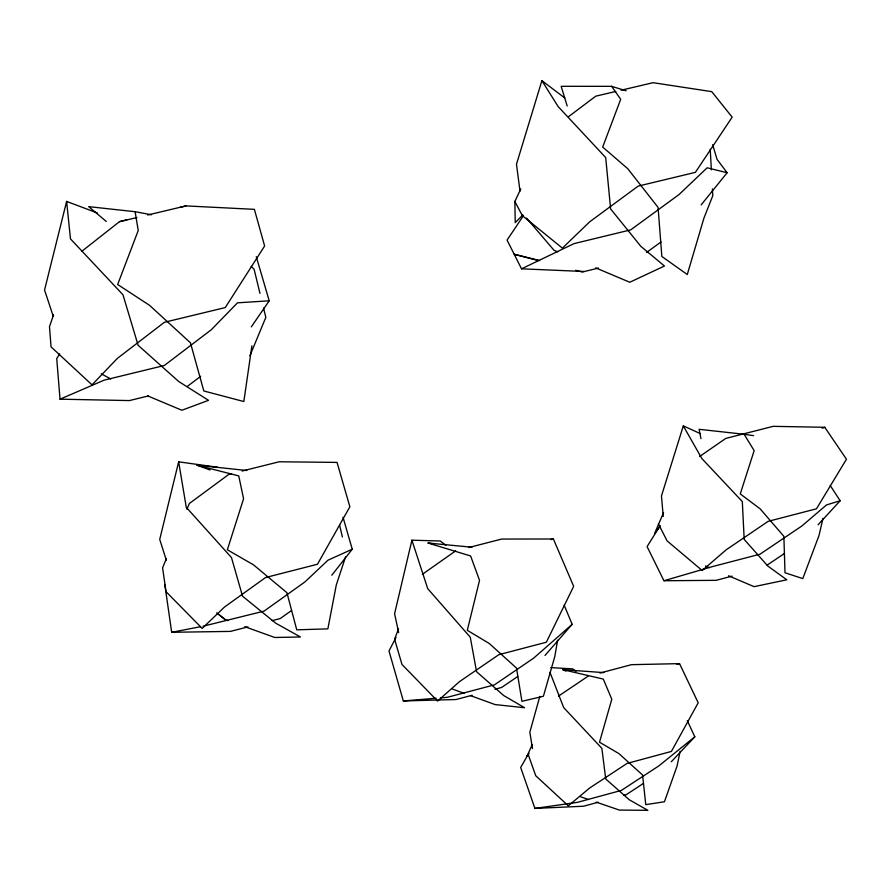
<?xml version="1.0" encoding="UTF-8"?>
<svg xmlns="http://www.w3.org/2000/svg" width="891" height="891" viewBox="0 0 891 891"><rect width="100%" height="100%" fill="white"/><g stroke="black" fill="none" stroke-linecap="round" stroke-linejoin="round"><path stroke-width="1.34" d="M251.897 345.842L243.844 401.54L203.827 390.982L190.451 342.823L149.577 305.346L117.657 284.507L138.239 230.513L135.109 211.713L88.699 206.634L106.274 221.469M557.621 640.183L554.792 656.578L543.399 696.25L521.926 701.317L516.502 668.061L489.27 643.514L467.307 630.293L479.525 580.364L470.626 555.973L428.048 543.042L472.03 547.23M680.089 751.369L677.082 765.97L664.452 801.755L645.763 804.651L642.589 775.025L618.933 753.608L599.52 742.214L611.794 699.212L603.296 679.087L562.9 669.676L565.997 671.146M822.994 518.362L818.985 535.569L802.791 578.604L785.004 572.768L783.868 536.337L760.201 508.884L740.265 493.926L754.154 450.634L744.13 434.262L699.09 429.306L700.961 438.662M445.801 545.181L440.243 540.993L411.909 540.202L394.59 613.743L398.667 632.588M217.66 467.263L178.645 461.828L159.734 539.4L166.305 560.149M97.442 213.016L66.613 201.422L44.55 290.043L53.293 316.394M539.823 696.372L529.833 732.224L532.484 748.618M564.816 97.977L541.895 80.669L516.479 164.222L519.999 191.108M700.248 433.583L683.308 425.887L661.467 495.931L663.227 516.435M345.574 556.853L336.308 584.908L327.866 628.857L296.759 629.826L286.913 592.693L253.556 564.883L227.35 549.78L243.577 498.76L238.743 475.894L197.056 465.225L246.785 470.493M53.56 314.824L49.484 326.674L51.054 346.877L92.018 384.856L117.367 358.371L164.412 322.275L225.256 307.573L264.627 245.994L254.381 209.34L185.963 205.899L147.706 215.009M468.811 547.508L501.7 539.055L553.389 538.999L573.67 586.323L546.361 642.211L498.804 654.707L459.522 681.604L437.57 701.061L401.986 664.463L394.602 639.248L398.489 628.935M663.561 512.648L654.74 533.119L659.897 526.659M166.294 558.835L162.585 567.834L166.016 591.657L202.168 628.4L224.543 607.005L265.54 577.535L317.474 564.248L349.862 506.79L337.043 462.407L279.195 461.772L242.107 471.038M249.881 355.799L265.83 317.396L263.547 308.041M186.876 509.207L189.404 503.471L228.853 474.357L231.504 473.689M599.933 673.05L631.485 664.675L679.532 663.628L698.199 702.799L671.391 751.447L627.064 763.42L589.53 788.101L568.313 805.843L535.747 775.749L528.419 755.1L527.093 756.114L532.116 744.787M522.883 214.909L515.243 222.616L514.842 201.455L520.801 188.903M396.005 637.466L388.988 650.976L403.333 700.95L455.969 699.535L472.085 695.281M528.875 753.173L520.678 767.452L534.923 808.415L583.538 806.232L598.251 802.234M660.164 525.59L647.1 546.617L663.929 580.743L716.097 580.331L732.057 576.143M59.719 353.883L56.723 358.538L60.031 399.179L129.407 400.582L148.285 395.949M523.229 215.978L507.068 240.102L521.525 268.815L583.973 271.488M251.307 326.886L269.205 300.813L256.274 256.675M527.093 756.114L528.686 753.853M394.602 639.248L395.159 638.502M331.786 575.207L352.257 549.224L343.013 517.27M701.161 204.863L727.123 172.754L717.055 159.366L712.666 144.765M545.002 655.442L572.156 624.335L564.17 605.167M818.072 524.777L840.168 500.753L830.178 485.439M671.246 761.805L694.813 736.801L687.284 720.585M572.156 624.335L533.598 658.193L494.416 684.867L447.226 697.33L440.377 697.898M81.66 251.418L119.45 221.67L126.901 219.843M694.813 736.801L658.817 765.915L621.383 790.406L577.379 802.357L534.923 808.415M187.388 386.371L200.664 376.336M568.413 116.766L595.778 96.161L615.759 91.461M646.576 252.443L661.066 241.929M291.546 610.502L280.219 618.566L272.156 620.648M422.379 574.294L455.657 550.883M699.613 456.526L725.742 438.428L773.154 426.344L824.765 427.279L846.45 459.233L816.468 508.806L768.153 521.346L726.176 549.803L702.175 570.518L667.092 540.882L658.382 523.808M517.727 676.514L501.622 687.462L494.906 689.244M558.479 696.127L588.105 676.18M767.173 565.094L784.125 553.712M643.413 783.445L626.34 794.605L623.667 795.329M521.525 268.815L574.071 243.611L630.705 229.867L679.009 194.583L707.164 167.786L727.123 172.754M352.257 549.224L327.977 560.194L304.956 581.912L264.059 611.126L203.037 626.228M60.031 399.179L104.124 380.167L164.334 365.488L211.267 329.77L237.485 302.829L269.205 300.813M822.193 428.248L824.765 427.279M840.168 500.753L826.514 504.93L801.911 525.957L760.056 554.169L712.132 566.687L663.929 580.743M247.954 626.885L230.479 631.396L171.685 632.298L164.868 584.942M180.004 207.38L185.963 205.899M676.87 664.285L679.532 663.628M598.44 268.08L582.313 272.022L575.631 270.274M621.094 90.214L653.07 82.685L711.753 91.65L732.168 117.155L695.37 172.364L638.19 186.108L589.719 221.781L562.399 248.132L522.315 215.589L514.842 201.455M119.45 221.67L136.936 217.549M550.727 539.578L553.389 538.999M171.685 632.298L200.308 626.752M403.333 700.95L436.256 698.232M626.139 90.782L611.638 86.338L561.152 86.304L567.188 106.051M550.816 667.604L572.701 668.874L576.02 671.324M562.9 669.676L603.898 672.616M428.048 543.042L433.071 543.744M744.13 434.262L753.552 435.643M135.109 211.713L151.459 214.776M539.701 260.562L514.207 254.269L538.242 260.54M580.821 796.877L588.528 799.517M596.235 802.156L619.368 810.075L647.868 810.331L629.347 799.817L605.735 778.979L601.859 748.329L563.68 707.577L550.003 672.393M216.68 612.83L225.3 619.679L227.907 620.615M244.836 626.707L274.784 637.488L300.456 636.987L275.72 623.177L242.552 596.213L231.482 557.577L186.286 507.324L178.645 461.828M452.383 689.044L464.033 693.276M470.504 695.637L495.084 704.581L524.587 707.721L503.727 695.57L476.574 671.714L470.27 637.221L427.725 588.673L411.909 540.202M197.056 465.225L210.042 469.98M147.884 395.972L181.875 410.25L208.516 400.315L178.701 381.504L138.127 345.296L122.991 294.821L70.478 238.877L66.613 201.422M557.766 251.852L553.979 250.248L526.536 218.106M595.656 267.857L629.77 282.258L664.463 266.019L640.863 246.373L610.625 208.928L605.702 157.584L558.167 106.597L541.895 80.669M705.527 565.997L709.359 567.623M728.526 575.775L754.076 586.657L786.809 579.807L767.853 566.075L744.185 539.4L742.314 501.566L701.885 458.587L683.308 425.887M101.296 373.841L110.807 378.976M217.749 613.665L225.3 619.679M251.151 266.353L254.102 269.26L259.96 293.328M611.638 86.338L620.693 99.302L602.684 147.06L627.765 168.722L658.07 207.403L661.846 256.463L687.284 274.539L703.935 218.117L712.789 195.697L712.41 188.892M339.582 524.988L342.378 536.983M710.238 149.365L711.363 169.802"/></g></svg>
